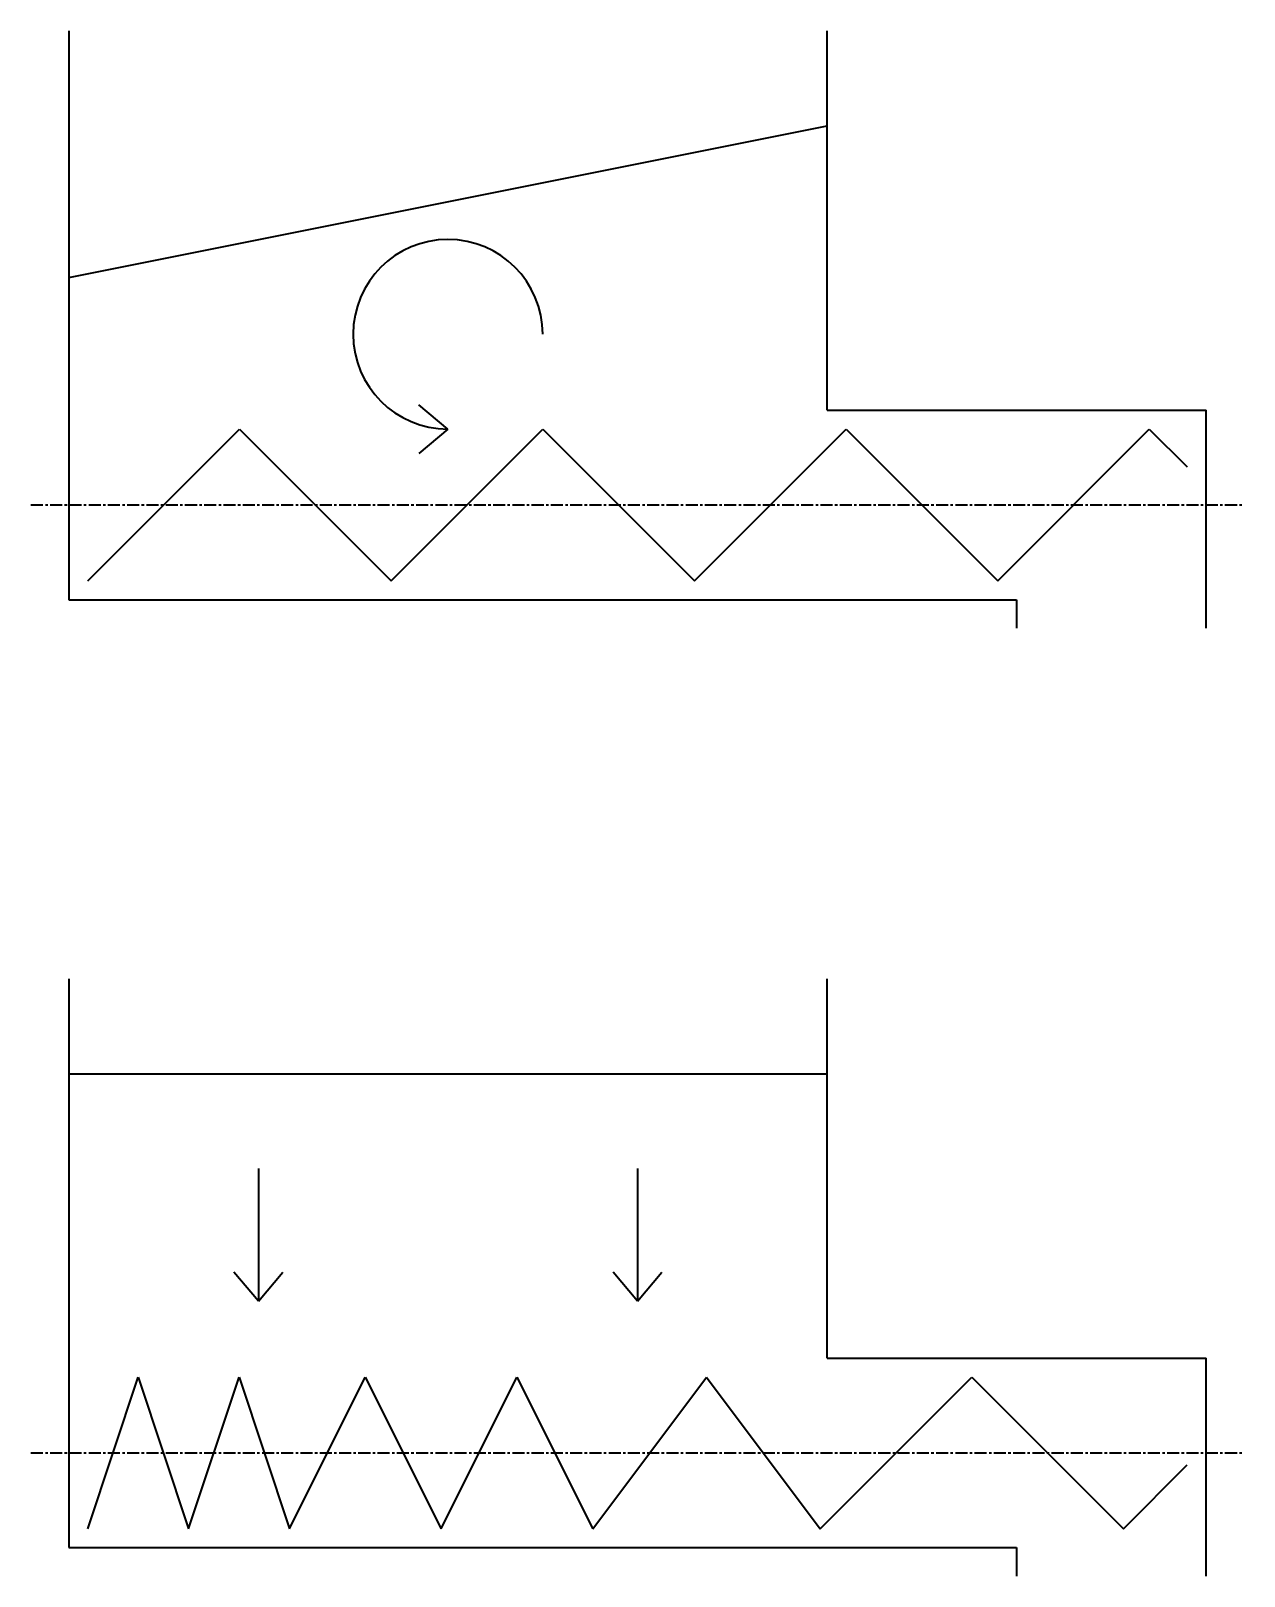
# Model space of a CAD drawing. Header units: millimetres. Extents: x -100 to 3100, y -75 to 4000.
import ezdxf

# ---------------------------------------------------------------- set-up
doc = ezdxf.new("R2010")
doc.units = ezdxf.units.MM
doc.linetypes.add('CENTER', pattern=[50.8, 31.75, -6.35, 6.35, -6.35])
doc.layers.add('AM_4', color=3, linetype='Continuous', lineweight=25)
doc.linetypes.add('Amzigzag', pattern='A,0.0001,[136,genltshp.shx,S=0.04,R=0,X=0,Y=0],-11', length=11.0001)

msp = doc.modelspace()

# ---------------------------------------------------------------- linework, layer by layer
at = {"lineweight": 35}
for p, q in [((0, 4000), (0, 2500)), ((2000, 3000), (2000, 4000)), ((1000, 2950), (923.4, 3014.3)), ((2000, 3000), (3000, 3000)), ((3000, 2425), (3000, 3000)), ((50, 2550), (450, 2950)), ((450, 2950), (850, 2550)), ((850, 2550), (1250, 2950)), ((1000, 2950), (923.4, 2885.7)), ((1250, 2950), (1650, 2550)), ((1650, 2550), (2050, 2950)), ((2050, 2950), (2450, 2550)), ((2450, 2550), (2850, 2950)), ((2850, 2950), (2950, 2850)), ((0, 2500), (2500, 2500)), ((2500, 2500), (2500, 2425)), ((0, 1500), (0, 0)), ((2000, 500), (2000, 1500)), ((500, 1000), (500, 650)), ((1500, 1000), (1500, 650)), ((500, 650), (435.7, 726.6)), ((500, 650), (564.3, 726.6)), ((1500, 650), (1435.7, 726.6)), ((1500, 650), (1564.3, 726.6)), ((2000, 500), (3000, 500)), ((3000, -75), (3000, 500)), ((50, 50), (183, 450)), ((183, 450), (316, 50)), ((316, 50), (449, 450)), ((449, 450), (582, 50)), ((582, 50), (782, 450)), ((782, 450), (982, 50)), ((982, 50), (1182, 450)), ((1182, 450), (1382, 50)), ((1382, 50), (1682, 450)), ((1682, 450), (1982, 50)), ((1982, 50), (2382, 450)), ((2382, 450), (2782, 50)), ((2782, 50), (2950, 218)), ((0, 0), (2500, 0)), ((2500, 0), (2500, -75))]:
    msp.add_line(p, q, dxfattribs=at)
at = {"linetype": 'CENTER', "lineweight": 35}
for p, q in [((-100, 2750), (3100, 2750)), ((-100, 250), (3100, 250))]:
    msp.add_line(p, q, dxfattribs=at)
at = {"lineweight": 35}
msp.add_arc((1000, 3200), 250, 0, 270, dxfattribs=at)
at = {"layer": 'AM_4', "linetype": 'Amzigzag', "lineweight": 35}
for p, q in [((0, 3350), (2000, 3750)), ((0, 1250), (2000, 1250))]:
    msp.add_line(p, q, dxfattribs=at)

doc.saveas('drawing.dxf')
